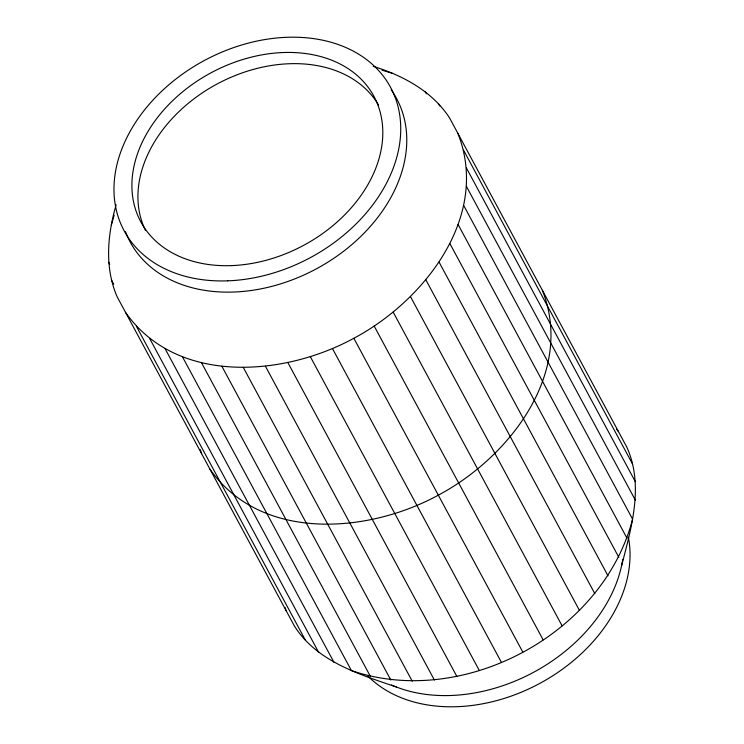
<?xml version="1.0" encoding="UTF-8"?>
<svg xmlns="http://www.w3.org/2000/svg" width="744" height="744" viewBox="0 0 744 744"><rect width="100%" height="100%" fill="white"/><g stroke="black" fill="none" stroke-linecap="round" stroke-linejoin="round"><path stroke-width="1.12" d="M116.148 204.767C107.462 234.676 104.42 267.608 117.171 296.856L294.457 626.113C316.916 661.593 359.147 674.278 396.571 687.075M125.494 312.322C176.644 385.327 283.91 376.501 353.837 338.269C424.247 300.939 490.668 216.234 457.876 133.353M373.237 66.346C402.978 75.553 432.143 91.149 449.543 117.887L626.829 447.144C644.09 485.423 631.433 527.673 621.519 565.952M111.395 224.818L114.167 215.249M182.457 356.804L351.419 670.586C463.568 708.893 602.845 633.897 632.605 519.182L463.652 205.4M382.007 70.131L392.581 73.414M616.46 429.065L618.506 431.678M209.975 469.213C261.116 542.218 368.392 533.401 438.318 495.16C508.729 457.83 575.14 373.135 542.348 290.253M438.662 103.955L439.76 105.992M463.512 150.111L632.474 463.903M425.391 91.772L426.489 93.809M466.376 167.893L635.339 481.684M466.423 186.418L635.385 500.21M458.099 224.53L627.053 538.312M449.85 243.511L618.813 557.303M439.044 262.046L608.006 575.837M425.856 279.837L594.809 593.628M410.474 296.614L579.437 610.396M393.167 312.099L562.12 625.89M374.186 326.058L543.139 639.849M353.837 338.269L522.79 652.051M332.447 348.536L501.4 662.318M310.341 356.692L479.303 670.484M287.882 362.626L456.835 676.417M265.413 366.225L434.375 680.016M243.297 367.443L412.25 681.234M221.87 366.262L390.833 680.053M201.485 362.691L370.447 676.482M165.084 348.676L334.047 662.458M108.661 262.316L109.759 264.353M149.646 338.436L318.609 652.228M111.526 280.097L113.72 284.171M136.385 326.253L305.338 640.045M285.073 607.504L286.124 610.647M200.238 449.562L201.652 453.747M145.545 230.547A132.386 97.92 -28.3 0 1 216.96 84.063A132.386 97.92 -28.3 0 1 378.575 105.081M391.177 89.819A151.292 111.907 -28.3 0 1 315.791 269.151A151.292 111.907 -28.3 0 1 125.485 231.654M628.392 537.233A151.292 111.907 -28.3 0 1 539.056 683.801A151.292 111.907 -28.3 0 1 368.02 676.222M622.747 559.423A151.292 111.907 -28.3 0 1 534.266 671.925A151.292 111.907 -28.3 0 1 391.446 684.954M227.822 280.832A151.292 111.907 -28.3 0 0 393.632 93.67A151.292 111.907 -28.3 0 0 150.595 102.709A151.292 111.907 -28.3 0 0 227.822 280.832M231.514 265.608A132.386 97.92 -28.3 0 0 376.594 101.844A132.386 97.92 -28.3 0 0 163.94 109.759A132.386 97.92 -28.3 0 0 231.514 265.608"/></g></svg>
